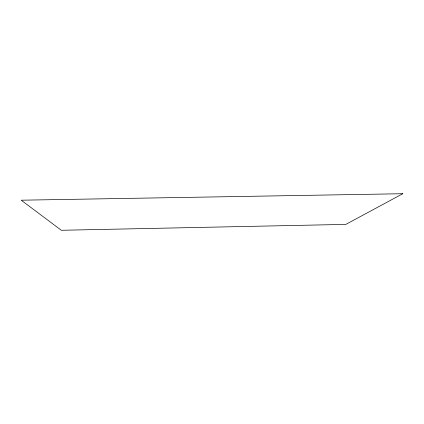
<?xml version="1.0" encoding="UTF-8"?>
<svg xmlns="http://www.w3.org/2000/svg" width="424" height="424" viewBox="0 0 424 424"><rect width="100%" height="100%" fill="white"/><g stroke="black" fill="none" stroke-linecap="round" stroke-linejoin="round"><path stroke-width="0.64" d="M402.8 193.72L345.83 224.391L61.332 230.28L21.2 200.202L402.8 193.72"/></g></svg>
